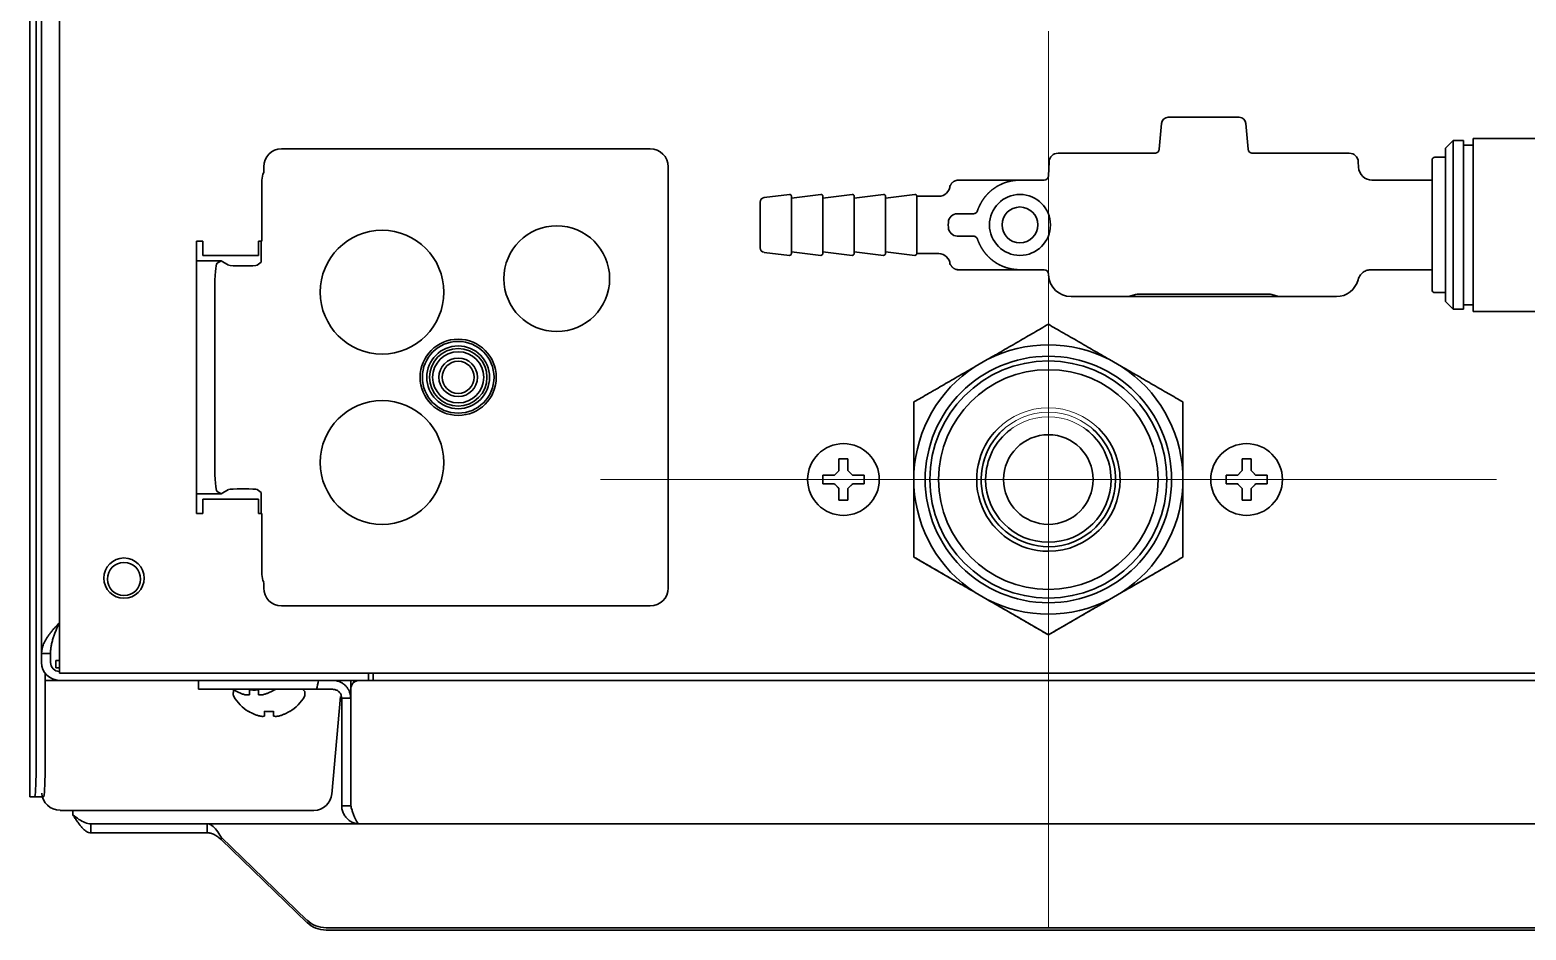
# Model space of a CAD drawing. Extents: x 5809 to 10669, y -850 to 3566.
# Drawn here: x 8371.8 to 8538.8, y 2400.7 to 2501.1 of the extents above; entities that cross this region are included whole.
import ezdxf

# ---------------------------------------------------------------- set-up
doc = ezdxf.new("R2010")
doc.units = 0
doc.header["$LTSCALE"] = 5
doc.layers.get('0').update_dxf_attribs({"linetype": 'CONTINUOUS', "lineweight": 0})
doc.layers.add('1', color=7, linetype='CONTINUOUS', true_color=0xffffff)

msp = doc.modelspace()

# ---------------------------------------------------------------- linework, layer by layer
at = {"color": 3}
for p, q in [((8485.44, 2500.93), (8485.44, 2400.93)), ((8435.44, 2450.93), (8535.44, 2450.93))]:
    msp.add_line(p, q, dxfattribs=at)
for radius in [8, 7.5, 7]:
    msp.add_circle((8485.44, 2450.93), radius)
at = {"layer": '1', "color": 7, "linetype": 'Continuous', "lineweight": 35}
for p, q in [((8373.07, 2431.53), (8373.07, 3429.53)), ((8371.77, 2937.23), (8371.77, 2415.53)), ((8372.46, 2418.53), (8372.46, 2936.23)), ((8375.07, 2542.67), (8375.07, 2431.33)), ((8497.81, 2487.78), (8498.06, 2490.64)), ((8498.81, 2491.33), (8506.74, 2491.33)), ((8507.48, 2490.64), (8507.73, 2487.78)), ((8530.62, 2488.73), (8529.77, 2487.88)), ((8530.62, 2488.73), (8530.62, 2469.93)), ((8531.77, 2488.73), (8530.62, 2488.73)), ((8531.77, 2488.73), (8531.77, 2469.93)), ((8532.87, 2488.23), (8531.77, 2488.23)), ((8532.87, 2488.98), (8532.87, 2469.68)), ((8543.27, 2488.98), (8532.87, 2488.98)), ((8399.86, 2487.83), (8441, 2487.83)), ((8486.52, 2487.33), (8487.52, 2487.33)), ((8487.52, 2487.33), (8497.42, 2487.33)), ((8508.12, 2487.33), (8518.03, 2487.33)), ((8518.03, 2487.33), (8519.03, 2487.33)), ((8528.27, 2472.08), (8528.27, 2486.58)), ((8529.77, 2486.88), (8528.57, 2486.88)), ((8529.77, 2487.88), (8529.77, 2470.78)), ((8397.86, 2485.19), (8397.86, 2485.83)), ((8443, 2438.83), (8443, 2485.83)), ((8485.52, 2486.36), (8485.46, 2484.81)), ((8520.03, 2486.36), (8520.05, 2485.77)), ((8397.67, 2484.33), (8397.67, 2477.53)), ((8482.27, 2484.33), (8475.27, 2484.33)), ((8484.96, 2484.33), (8482.27, 2484.33)), ((8528.27, 2484.33), (8521.55, 2484.33)), ((8453.27, 2476.77), (8453.27, 2481.88)), ((8456.55, 2482.73), (8453.71, 2482.38)), ((8460.05, 2482.73), (8456.77, 2482.33)), ((8456.77, 2482.53), (8456.77, 2476.13)), ((8463.55, 2482.73), (8460.27, 2482.33)), ((8460.27, 2482.53), (8460.27, 2476.13)), ((8467.05, 2482.73), (8463.77, 2482.33)), ((8463.77, 2482.53), (8463.77, 2476.13)), ((8470.55, 2482.73), (8467.27, 2482.33)), ((8467.27, 2482.53), (8467.27, 2476.13)), ((8473.21, 2482.53), (8470.77, 2482.53)), ((8470.77, 2482.53), (8470.77, 2476.13)), ((8474.28, 2479.61), (8474.29, 2479.84)), ((8474.27, 2479.33), (8474.28, 2479.61)), ((8474.28, 2479.04), (8474.27, 2479.33)), ((8474.29, 2478.84), (8474.29, 2478.84)), ((8390.37, 2477.53), (8390.37, 2447.13)), ((8391.07, 2477.53), (8390.37, 2477.53)), ((8391.07, 2475.93), (8391.07, 2477.53)), ((8397.27, 2477.53), (8397.27, 2475.93)), ((8397.67, 2477.53), (8397.27, 2477.53)), ((8397.58, 2475.18), (8397.58, 2477.53)), ((8390.37, 2475.33), (8393.13, 2475.33)), ((8397.27, 2475.93), (8391.07, 2475.93)), ((8392.66, 2475.05), (8393.13, 2475.33)), ((8393.13, 2475.33), (8393.95, 2474.83)), ((8397.12, 2474.83), (8397.58, 2475.18)), ((8453.71, 2476.27), (8456.55, 2475.93)), ((8456.77, 2476.33), (8460.05, 2475.93)), ((8460.27, 2476.33), (8463.55, 2475.93)), ((8463.77, 2476.33), (8467.05, 2475.93)), ((8467.27, 2476.33), (8470.55, 2475.93)), ((8470.77, 2476.13), (8473.21, 2476.13)), ((8395.45, 2474.76), (8395.63, 2474.76)), ((8475.27, 2474.33), (8482.27, 2474.33)), ((8482.27, 2474.33), (8484.96, 2474.33)), ((8521.46, 2474.33), (8528.27, 2474.33)), ((8392.41, 2452.6), (8392.41, 2472.05)), ((8495.62, 2471.62), (8509.93, 2471.62)), ((8528.57, 2471.78), (8529.77, 2471.78)), ((8494.2, 2471.33), (8487.97, 2471.33)), ((8495.59, 2471.33), (8494.2, 2471.33)), ((8509.96, 2471.33), (8495.59, 2471.33)), ((8511.34, 2471.33), (8509.96, 2471.33)), ((8517.58, 2471.33), (8511.34, 2471.33)), ((8529.77, 2470.78), (8530.62, 2469.93)), ((8530.62, 2469.93), (8531.77, 2469.93)), ((8531.77, 2470.43), (8532.87, 2470.43)), ((8532.87, 2469.68), (8543.27, 2469.68)), ((8477.26, 2463.52), (8478.62, 2464.31)), ((8492.26, 2464.31), (8493.62, 2463.52)), ((8460.27, 2450.93), (8460.27, 2451.43)), ((8464.87, 2451.43), (8464.87, 2450.93)), ((8470.44, 2450.14), (8470.44, 2451.71)), ((8500.44, 2451.71), (8500.44, 2450.14)), ((8505.27, 2450.93), (8505.27, 2451.43)), ((8509.87, 2451.43), (8509.87, 2450.93)), ((8393.13, 2449.33), (8393.95, 2449.82)), ((8395.45, 2449.89), (8395.63, 2449.89)), ((8397.12, 2449.82), (8397.58, 2449.47)), ((8460.27, 2450.43), (8460.27, 2450.93)), ((8464.87, 2450.93), (8464.87, 2450.43)), ((8505.27, 2450.43), (8505.27, 2450.93)), ((8509.87, 2450.93), (8509.87, 2450.43)), ((8390.37, 2449.33), (8393.13, 2449.33)), ((8391.07, 2447.13), (8391.07, 2448.73)), ((8391.07, 2448.73), (8397.27, 2448.73)), ((8392.66, 2449.61), (8393.13, 2449.33)), ((8397.27, 2448.73), (8397.27, 2447.13)), ((8397.58, 2447.13), (8397.58, 2449.47)), ((8390.37, 2447.13), (8391.07, 2447.13)), ((8397.27, 2447.13), (8397.67, 2447.13)), ((8397.67, 2447.13), (8397.67, 2440.33)), ((8470.67, 2442.13), (8475.64, 2439.27)), ((8499.47, 2441.71), (8495.25, 2439.27)), ((8397.86, 2439.46), (8397.86, 2438.82)), ((8478.62, 2437.54), (8477.26, 2438.33)), ((8493.62, 2438.33), (8492.26, 2437.54)), ((8399.86, 2436.83), (8441, 2436.83)), ((8485.44, 2433.61), (8480.25, 2436.61)), ((8485.44, 2433.61), (8490.64, 2436.61)), ((8480.82, 2436.27), (8480.82, 2436.27)), ((8485.44, 2433.61), (8485.44, 2433.61)), ((8485.44, 2433.61), (8485.44, 2433.61)), ((8373.07, 2431.53), (8374.07, 2431.53)), ((8373.07, 2430.53), (8373.07, 2431.53)), ((8374.07, 2430.53), (8374.07, 2431.53)), ((8374.67, 2430.73), (8375.07, 2430.73)), ((8374.67, 2429.93), (8374.67, 2430.73)), ((8375.07, 2429.93), (8374.67, 2429.93)), ((8375.07, 2431.33), (8375.07, 2429.33)), ((8373.46, 2418.53), (8373.46, 2429.35)), ((8375.06, 2428.53), (8373.57, 2428.53)), ((8375.07, 2429.33), (8557.07, 2429.33)), ((8407.57, 2428.53), (8375.07, 2428.53)), ((8390.57, 2428.53), (8390.57, 2427.53)), ((8407.57, 2428.53), (8407.57, 2427.53)), ((8409.57, 2428.53), (8407.57, 2428.53)), ((8407.71, 2428.52), (8408.43, 2428.52)), ((8409.57, 2429.33), (8409.57, 2428.53)), ((8557.07, 2428.53), (8409.58, 2428.53)), ((8410.07, 2429.33), (8410.07, 2428.53)), ((8392.57, 2427.53), (8390.57, 2427.53)), ((8392.57, 2427.53), (8403.76, 2427.53)), ((8394.35, 2427.53), (8394.46, 2427.46)), ((8394.47, 2427.45), (8394.47, 2427.48)), ((8394.47, 2427.13), (8394.47, 2426.93)), ((8399.07, 2427.48), (8399.07, 2427.45)), ((8399.09, 2427.46), (8399.2, 2427.53)), ((8402.47, 2426.93), (8402.47, 2427.13)), ((8406.42, 2426.72), (8405.46, 2415.85)), ((8406.57, 2426.53), (8406.57, 2414.53)), ((8406.57, 2426.53), (8407.57, 2426.53)), ((8407.57, 2427.53), (8407.57, 2414.53)), ((8396.17, 2425.05), (8396.17, 2425.08)), ((8400.77, 2425.08), (8400.77, 2425.05)), ((8371.77, 2415.53), (8371.77, 2415.53)), ((8371.77, 2415.53), (8372.3, 2415.53)), ((8373.3, 2415.53), (8372.3, 2415.53)), ((8375.14, 2414.03), (8375.6, 2414.03)), ((8375.6, 2414.03), (8380.58, 2414.03)), ((8376.57, 2414.03), (8376.57, 2413.53)), ((8380.58, 2414.03), (8403.47, 2414.03)), ((8406.57, 2414.53), (8407.57, 2414.53)), ((8391.57, 2412.53), (8378.57, 2412.53)), ((8378.57, 2411.53), (8378.57, 2412.53)), ((8391.57, 2411.53), (8378.57, 2411.53)), ((8391.57, 2412.53), (8391.57, 2411.53)), ((8408.57, 2412.53), (8391.57, 2412.53)), ((8558.97, 2412.53), (8408.57, 2412.53)), ((8393.11, 2411.04), (8393.11, 2410.78)), ((8393.11, 2411.04), (8402.69, 2401.78)), ((8393.11, 2410.78), (8402.69, 2401.52)), ((8404.82, 2400.93), (8622.42, 2400.93)), ((8404.82, 2400.68), (8622.42, 2400.68))]:
    msp.add_line(p, q, dxfattribs=at)
msp.add_polyline3d([(8492.44, 2450.93, 0), (8492.44, 2450.93, 0), (8492.44, 2450.93, 0), (8492.44, 2450.93, 0), (8492.44, 2450.93, 0), (8492.44, 2450.93, 0), (8492.44, 2450.93, 0), (8492.44, 2450.93, 0), (8492.44, 2450.93, 0), (8492.44, 2450.93, 0), (8492.44, 2450.93, 0), (8492.44, 2450.93, 0), (8492.44, 2450.93, 0), (8492.44, 2450.93, 0), (8492.44, 2450.93, 0), (8492.44, 2450.93, 0), (8492.44, 2450.93, 0), (8492.44, 2450.93, 0), (8492.44, 2450.93, 0), (8492.44, 2450.93, 0), (8492.44, 2450.93, 0), (8492.44, 2450.93, 0), (8492.44, 2450.93, 0), (8492.44, 2450.93, 0), (8492.44, 2450.93, 0), (8492.44, 2450.93, 0), (8492.44, 2450.93, 0), (8492.44, 2450.93, 0), (8492.44, 2450.93, 0), (8492.44, 2450.93, 0), (8492.44, 2450.93, 0), (8492.44, 2450.93, 0), (8492.44, 2450.93, 0), (8492.44, 2450.93, 0), (8492.44, 2450.93, 0), (8492.44, 2450.93, 0), (8492.44, 2450.93, 0), (8492.44, 2450.93, 0), (8492.44, 2450.93, 0), (8492.44, 2450.93, 0), (8492.44, 2450.93, 0), (8492.44, 2450.93, 0), (8492.44, 2450.93, 0), (8492.44, 2450.93, 0), (8492.44, 2450.93, 0), (8492.44, 2450.93, 0), (8492.44, 2450.93, 0), (8492.44, 2450.93, 0), (8492.44, 2450.93, 0), (8492.44, 2450.93, 0), (8492.44, 2450.93, 0)], dxfattribs=at)
for centre, radius in [((8482.27, 2479.33), 3.4), ((8482.27, 2479.33), 2), ((8411.07, 2471.83), 6.9), ((8411.07, 2471.83), 6.9), ((8430.57, 2473.33), 5.9), ((8430.57, 2473.33), 5.9), ((8419.57, 2462.33), 4.25), ((8419.57, 2462.33), 4), ((8419.57, 2462.33), 3.5), ((8419.57, 2462.33), 3.21), ((8419.57, 2462.33), 2.85), ((8419.57, 2462.33), 2.15), ((8419.57, 2462.33), 1.79), ((8411.07, 2452.83), 6.9), ((8411.07, 2452.83), 6.9), ((8462.57, 2450.93), 4), ((8507.57, 2450.93), 4), ((8382.27, 2439.93), 2.25), ((8382.27, 2439.83), 1.85)]:
    msp.add_circle(centre, radius, dxfattribs=at)
for centre, radius, start, end in [((8498.81, 2490.58), 0.75, 90, 175), ((8506.74, 2490.58), 0.75, 5, 90), ((8486.52, 2486.33), 1, 90, 178), ((8497.31, 2487.83), 0.5, 270, 355), ((8508.23, 2487.83), 0.5, 185, 270), ((8519.03, 2486.33), 1, 2, 90), ((8528.57, 2486.58), 0.3, 90, 180), ((8399.67, 2484.33), 2, 154.4696, 180), ((8484.96, 2484.83), 0.5, 269.344, 358), ((8521.55, 2485.83), 1.5, 182, 271.7104), ((8453.77, 2481.88), 0.5, 96.9365, 180), ((8456.57, 2482.53), 0.2, 0, 96.9365), ((8460.07, 2482.53), 0.2, 0, 96.9365), ((8463.57, 2482.53), 0.2, 0, 96.9365), ((8467.07, 2482.53), 0.2, 0, 96.9365), ((8470.57, 2482.53), 0.2, 0, 96.9365), ((8475.28, 2479.58), 1, 90, 178), ((8475.28, 2479.08), 1, 182.0003, 270), ((8453.77, 2476.77), 0.5, 180, 263.0635), ((8456.57, 2476.13), 0.2, 263.0635, 0), ((8460.07, 2476.13), 0.2, 263.0635, 0), ((8463.57, 2476.13), 0.2, 263.0635, 0), ((8467.07, 2476.13), 0.2, 263.0635, 0), ((8470.57, 2476.13), 0.2, 263.0635, 0), ((8484.96, 2473.83), 0.5, 2, 90.3625), ((8487.97, 2473.83), 2.5, 182, 270), ((8517.58, 2473.83), 2.5, 270.0213, 345.5415), ((8528.57, 2472.08), 0.3, 180, 270), ((8399.67, 2440.33), 2, 180, 205.5304), ((8375.07, 2430.53), 2, 180, 270), ((8375.07, 2430.53), 1, 180, 270), ((8373.98, 2434.62), 30.62, 346.6056, 348.522), ((8408.57, 2427.53), 1, 90, 180), ((8407.57, 2427.53), 1, 81.8904, 90), ((8394.87, 2427.13), 0.4, 133.3154, 180), ((8394.87, 2426.93), 0.4, 180, 210.3012), ((8398.67, 2429.15), 4.8, 210.3012, 238.6273), ((8396.77, 2431.23), 3.78, 262.3959, 269.9965), ((8396.77, 2431.23), 3.78, 270.0035, 277.6041), ((8398.27, 2429.15), 4.8, 301.3727, 329.6988), ((8402.07, 2427.13), 0.4, 0, 90), ((8402.07, 2426.93), 0.4, 329.6988, 0), ((8403.47, 2416.03), 2, 270, 355)]:
    msp.add_arc(centre, radius, start, end, dxfattribs=at)
at = {"layer": '1', "color": 7, "linetype": 'Continuous', "lineweight": 35, "extrusion": (6.90253e-31, 1.17146e-15, -1)}
msp.add_ellipse((8399.87, 2485.82), major_axis=(-1.61, 1.2), ratio=0.996204, start_param=5.64185, end_param=7.208996, dxfattribs=at)
at = {"layer": '1', "color": 7, "linetype": 'Continuous', "lineweight": 35, "extrusion": (-1.67633e-30, 1.17146e-15, -1)}
msp.add_ellipse((8441, 2485.82), major_axis=(-0.63, -1.9), ratio=0.998478, start_param=2.820542, end_param=4.390425, dxfattribs=at)
at = {"layer": '1', "color": 7, "linetype": 'Continuous', "lineweight": 35}
for centre, major_axis, ratio, start_param, end_param in [((8473.21, 2483.78), (-1.25, 0.04), 1, 1.602904, 3.141573), ((8392.67, 2472.05), (0, -3), 0.087489, 3.193953, 4.712389), ((8395.45, 2474.84), (1.5, 0), 0.052408, 3.228859, 4.712389), ((8395.63, 2474.84), (1.5, 0), 0.052408, 4.712389, 6.213372), ((8473.21, 2474.88), (-1.25, -0.04), 1, 3.141612, 4.681404), ((8485.44, 2450.93), (-15.02, 0), 1, 4.241052, 5.183726), ((8485.44, 2450.93), (-15.02, 0), 1, 5.28825, 6.230923), ((8485.44, 2450.93), (-15.02, 0), 1, 3.193854, 4.136528), ((8485.44, 2450.93), (8, 0), 1, 2.349028, 4.71239), ((8485.44, 2450.93), (7.5, 0), 1, 2.299057, 4.712391), ((8485.44, 2450.93), (-7, 0), 1, 5.356611, 6.283185), ((8485.44, 2450.93), (-7, 0), 1, 3.141594, 4.068168), ((8485.44, 2450.93), (7.5, 0), 1, 0, 0.842536), ((8485.44, 2450.93), (8, 0), 1, 0, 0.792565), ((8485.44, 2450.93), (-5, 0), 1, 3.141601, 6.283101), ((8392.67, 2452.6), (0, -3), 0.087489, 4.712389, 6.230825), ((8395.45, 2449.81), (1.5, 0), 0.052408, 1.570796, 3.054326), ((8395.63, 2449.81), (1.5, 0), 0.052408, 0.069813, 1.570796), ((8485.44, 2450.93), (-15.02, 0), 1, 0.052262, 0.994929), ((8485.44, 2450.93), (7, 0), 1, 3.141593, 6.283185), ((8485.44, 2450.93), (8, 0), 1, 4.71239, 6.283185), ((8485.44, 2450.93), (7.5, 0), 1, 4.712391, 6.283185), ((8485.44, 2450.93), (-15.02, 0), 1, 2.146657, 3.089331), ((8399.87, 2438.83), (-1.61, -1.2), 0.996204, 5.64185, 7.208996), ((8441, 2438.83), (-0.63, 1.9), 0.998478, 2.820542, 4.390425), ((8485.44, 2450.93), (-15.02, 0), 1, 1.099459, 2.042133), ((8372.3, 2418.53), (0, -3), 0.052336, 0, 1.570796), ((8373.3, 2418.53), (0, 3), 0.052336, 3.141593, 4.712389), ((8375.14, 2416.03), (2.05, 0), 0.974464, 3.176499, 4.712389), ((8404.82, 2403.83), (-3, 0), 0.965926, 0.785398, 1.570796), ((8404.82, 2403.57), (3, 0), 0.965926, 3.926991, 4.712389)]:
    msp.add_ellipse(centre, major_axis=major_axis, ratio=ratio, start_param=start_param, end_param=end_param, dxfattribs=at)
for major_axis in [(-13.75, 0), (13.22, 0), (-12.25, 0), (5, 0)]:
    msp.add_ellipse((8485.44, 2450.93), major_axis=major_axis, ratio=1, dxfattribs=at)
for points, degree in [([(8475.44, 2484.33), (8474.62, 2484.28), (8474.43, 2483.51)], 2), ([(8477.06, 2480.58), (8477.08, 2480.58), (8477.12, 2480.58), (8477.17, 2480.59), (8477.22, 2480.6), (8477.26, 2480.62), (8477.29, 2480.63), (8477.3, 2480.64)], 3), ([(8474.43, 2475.14), (8474.65, 2474.35), (8475.44, 2474.33)], 2), ([(8462.07, 2451.93), (8462.07, 2451.98), (8462.07, 2452.09), (8462.07, 2452.25), (8462.07, 2452.41), (8462.07, 2452.56), (8462.07, 2452.72), (8462.07, 2452.87), (8462.07, 2453.04), (8462.07, 2453.16), (8462.07, 2453.23)], 3), ([(8462.07, 2453.23), (8462.24, 2453.23), (8462.57, 2453.23), (8462.91, 2453.23), (8463.07, 2453.23)], 3), ([(8507.07, 2451.93), (8507.07, 2451.98), (8507.07, 2452.09), (8507.07, 2452.25), (8507.07, 2452.41), (8507.07, 2452.56), (8507.07, 2452.72), (8507.07, 2452.87), (8507.07, 2453.04), (8507.07, 2453.16), (8507.07, 2453.23)], 3), ([(8507.07, 2453.23), (8507.24, 2453.23), (8507.57, 2453.23), (8507.91, 2453.23), (8508.07, 2453.23)], 3), ([(8461.57, 2451.43), (8461.6, 2451.45), (8461.64, 2451.5), (8461.72, 2451.57), (8461.79, 2451.64), (8461.86, 2451.71), (8461.93, 2451.78), (8462, 2451.85), (8462.05, 2451.9), (8462.07, 2451.93)], 3), ([(8463.07, 2451.93), (8463.1, 2451.9), (8463.15, 2451.85), (8463.22, 2451.78), (8463.3, 2451.7), (8463.37, 2451.63), (8463.43, 2451.56), (8463.5, 2451.5), (8463.55, 2451.45), (8463.57, 2451.43)], 3), ([(8463.57, 2451.43), (8463.63, 2451.43), (8463.74, 2451.43), (8463.9, 2451.43), (8464.06, 2451.43), (8464.21, 2451.43), (8464.36, 2451.43), (8464.52, 2451.43), (8464.69, 2451.43), (8464.81, 2451.43), (8464.87, 2451.43)], 3), ([(8506.57, 2451.43), (8506.6, 2451.45), (8506.64, 2451.5), (8506.72, 2451.57), (8506.79, 2451.64), (8506.86, 2451.71), (8506.93, 2451.78), (8507, 2451.85), (8507.05, 2451.9), (8507.07, 2451.93)], 3), ([(8508.07, 2451.93), (8508.1, 2451.9), (8508.15, 2451.85), (8508.22, 2451.78), (8508.3, 2451.7), (8508.37, 2451.63), (8508.43, 2451.56), (8508.5, 2451.5), (8508.55, 2451.45), (8508.57, 2451.43)], 3), ([(8508.57, 2451.43), (8508.63, 2451.43), (8508.74, 2451.43), (8508.9, 2451.43), (8509.06, 2451.43), (8509.21, 2451.43), (8509.36, 2451.43), (8509.52, 2451.43), (8509.69, 2451.43), (8509.81, 2451.43), (8509.87, 2451.43)], 3), ([(8461.57, 2450.43), (8461.52, 2450.43), (8461.41, 2450.43), (8461.25, 2450.43), (8461.09, 2450.43), (8460.93, 2450.43), (8460.78, 2450.43), (8460.63, 2450.43), (8460.46, 2450.43), (8460.34, 2450.43), (8460.27, 2450.43)], 3), ([(8462.07, 2449.93), (8462.05, 2449.95), (8462, 2450), (8461.92, 2450.08), (8461.85, 2450.15), (8461.78, 2450.22), (8461.71, 2450.29), (8461.64, 2450.36), (8461.6, 2450.4), (8461.57, 2450.43)], 3), ([(8463.57, 2450.43), (8463.55, 2450.4), (8463.5, 2450.35), (8463.43, 2450.28), (8463.36, 2450.21), (8463.29, 2450.14), (8463.22, 2450.07), (8463.14, 2450), (8463.1, 2449.95), (8463.07, 2449.93)], 3), ([(8463.07, 2449.93), (8463.07, 2449.87), (8463.07, 2449.76), (8463.07, 2449.6), (8463.07, 2449.44), (8463.07, 2449.29), (8463.07, 2449.14), (8463.07, 2448.98), (8463.07, 2448.81), (8463.07, 2448.69), (8463.07, 2448.63)], 3), ([(8506.57, 2450.43), (8506.52, 2450.43), (8506.41, 2450.43), (8506.25, 2450.43), (8506.09, 2450.43), (8505.93, 2450.43), (8505.78, 2450.43), (8505.63, 2450.43), (8505.46, 2450.43), (8505.34, 2450.43), (8505.27, 2450.43)], 3), ([(8507.07, 2449.93), (8507.05, 2449.95), (8507, 2450), (8506.92, 2450.08), (8506.85, 2450.15), (8506.78, 2450.22), (8506.71, 2450.29), (8506.64, 2450.36), (8506.6, 2450.4), (8506.57, 2450.43)], 3), ([(8508.57, 2450.43), (8508.55, 2450.4), (8508.5, 2450.35), (8508.43, 2450.28), (8508.36, 2450.21), (8508.29, 2450.14), (8508.22, 2450.07), (8508.14, 2450), (8508.1, 2449.95), (8508.07, 2449.93)], 3), ([(8508.07, 2449.93), (8508.07, 2449.87), (8508.07, 2449.76), (8508.07, 2449.6), (8508.07, 2449.44), (8508.07, 2449.29), (8508.07, 2449.14), (8508.07, 2448.98), (8508.07, 2448.81), (8508.07, 2448.69), (8508.07, 2448.63)], 3), ([(8463.07, 2448.63), (8462.91, 2448.63), (8462.57, 2448.63), (8462.24, 2448.63), (8462.07, 2448.63)], 3), ([(8508.07, 2448.63), (8507.91, 2448.63), (8507.57, 2448.63), (8507.24, 2448.63), (8507.07, 2448.63)], 3), ([(8375.07, 2434.99), (8374.99, 2434.9), (8374.83, 2434.72), (8374.59, 2434.46), (8374.36, 2434.19), (8374.14, 2433.92), (8373.93, 2433.66), (8373.74, 2433.39), (8373.57, 2433.13), (8373.42, 2432.86), (8373.3, 2432.59), (8373.2, 2432.33), (8373.13, 2432.06), (8373.08, 2431.79), (8373.07, 2431.61), (8373.07, 2431.53)], 3), ([(8395.77, 2426.93), (8395.8, 2426.93), (8395.85, 2426.92), (8395.92, 2426.92), (8396, 2426.91), (8396.07, 2426.91), (8396.13, 2426.92), (8396.2, 2426.92), (8396.25, 2426.93), (8396.27, 2426.93)], 3), ([(8396.27, 2426.93), (8396.27, 2426.94), (8396.27, 2426.97), (8396.27, 2427.02), (8396.27, 2427.08), (8396.27, 2427.14), (8396.27, 2427.21), (8396.27, 2427.28), (8396.27, 2427.37), (8396.27, 2427.44), (8396.27, 2427.48)], 3), ([(8397.27, 2426.93), (8397.3, 2426.93), (8397.34, 2426.92), (8397.42, 2426.92), (8397.49, 2426.91), (8397.56, 2426.91), (8397.63, 2426.92), (8397.7, 2426.92), (8397.75, 2426.93), (8397.77, 2426.93)], 3), ([(8397.77, 2426.93), (8397.83, 2426.94), (8397.94, 2426.97), (8398.1, 2427.02), (8398.26, 2427.08), (8398.41, 2427.14), (8398.56, 2427.21), (8398.72, 2427.28), (8398.89, 2427.37), (8399.01, 2427.44), (8399.07, 2427.48)], 3), ([(8397.97, 2424.53), (8397.97, 2424.54), (8397.97, 2424.57), (8397.97, 2424.62), (8397.97, 2424.68), (8397.97, 2424.74), (8397.97, 2424.81), (8397.97, 2424.88), (8397.97, 2424.97), (8397.97, 2425.04), (8397.97, 2425.08)], 3), ([(8397.97, 2425.08), (8398.14, 2425.06), (8398.47, 2425.04), (8398.81, 2425.06), (8398.97, 2425.08)], 3), ([(8399.47, 2424.53), (8399.53, 2424.54), (8399.64, 2424.57), (8399.8, 2424.62), (8399.96, 2424.68), (8400.11, 2424.74), (8400.26, 2424.81), (8400.42, 2424.88), (8400.59, 2424.97), (8400.71, 2425.04), (8400.77, 2425.08)], 3), ([(8397.47, 2424.53), (8397.5, 2424.53), (8397.54, 2424.52), (8397.62, 2424.52), (8397.69, 2424.51), (8397.76, 2424.51), (8397.83, 2424.52), (8397.9, 2424.52), (8397.95, 2424.53), (8397.97, 2424.53)], 3), ([(8398.97, 2424.53), (8399, 2424.53), (8399.05, 2424.52), (8399.12, 2424.52), (8399.2, 2424.51), (8399.27, 2424.51), (8399.33, 2424.52), (8399.4, 2424.52), (8399.45, 2424.53), (8399.47, 2424.53)], 3), ([(8378.57, 2412.53), (8378.35, 2412.53), (8377.91, 2412.62), (8377.24, 2413), (8376.8, 2413.35), (8376.57, 2413.53)], 3), ([(8408.57, 2412.53), (8408.5, 2412.53), (8408.35, 2412.53), (8408.13, 2412.57), (8407.91, 2412.63), (8407.7, 2412.72), (8407.51, 2412.83), (8407.32, 2412.96), (8407.16, 2413.11), (8407.01, 2413.28), (8406.88, 2413.46), (8406.77, 2413.66), (8406.68, 2413.86), (8406.62, 2414.08), (8406.58, 2414.3), (8406.57, 2414.45), (8406.57, 2414.53)], 3), ([(8408.57, 2412.53), (8408.55, 2412.53), (8408.5, 2412.53), (8408.43, 2412.57), (8408.36, 2412.63), (8408.29, 2412.72), (8408.22, 2412.83), (8408.14, 2412.96), (8408.07, 2413.11), (8408, 2413.28), (8407.93, 2413.46), (8407.86, 2413.66), (8407.79, 2413.86), (8407.72, 2414.08), (8407.64, 2414.3), (8407.6, 2414.45), (8407.57, 2414.53)], 3), ([(8393.11, 2411.04), (8392.94, 2411.32), (8392.6, 2411.85), (8392.08, 2412.4), (8391.74, 2412.53), (8391.57, 2412.53)], 3)]:
    msp.add_open_spline(points, degree=degree, dxfattribs=at)
for points, knots in [([(8477.53, 2480.92), (8477.54, 2480.93), (8477.55, 2480.96), (8477.56, 2481), (8477.58, 2481.05), (8477.59, 2481.09), (8477.61, 2481.13), (8477.63, 2481.18), (8477.65, 2481.22), (8477.66, 2481.26), (8477.68, 2481.3), (8477.7, 2481.35), (8477.72, 2481.39), (8477.74, 2481.43), (8477.76, 2481.47), (8477.78, 2481.51), (8477.8, 2481.55), (8477.82, 2481.59), (8477.84, 2481.63), (8477.86, 2481.67), (8477.88, 2481.71), (8477.9, 2481.75), (8477.92, 2481.79), (8477.95, 2481.83), (8477.97, 2481.87), (8477.99, 2481.91), (8478.02, 2481.95), (8478.04, 2481.99), (8478.06, 2482.03), (8478.09, 2482.06), (8478.11, 2482.1), (8478.14, 2482.14), (8478.16, 2482.18), (8478.19, 2482.21), (8478.22, 2482.25), (8478.24, 2482.29), (8478.27, 2482.32), (8478.3, 2482.36), (8478.32, 2482.39), (8478.35, 2482.43), (8478.38, 2482.46), (8478.41, 2482.5), (8478.43, 2482.53), (8478.46, 2482.56), (8478.49, 2482.6), (8478.52, 2482.63), (8478.55, 2482.66), (8478.58, 2482.7), (8478.61, 2482.73), (8478.64, 2482.76), (8478.67, 2482.79), (8478.7, 2482.83), (8478.73, 2482.86), (8478.76, 2482.89), (8478.8, 2482.92), (8478.83, 2482.95), (8478.86, 2482.98), (8478.89, 2483.01), (8478.92, 2483.04), (8478.96, 2483.07), (8478.99, 2483.1), (8479.02, 2483.13), (8479.05, 2483.15), (8479.09, 2483.18), (8479.12, 2483.21), (8479.16, 2483.24), (8479.19, 2483.26), (8479.22, 2483.29), (8479.26, 2483.32), (8479.29, 2483.34), (8479.33, 2483.37), (8479.36, 2483.39), (8479.4, 2483.42), (8479.43, 2483.44), (8479.47, 2483.47), (8479.5, 2483.49), (8479.54, 2483.51), (8479.58, 2483.54), (8479.61, 2483.56), (8479.65, 2483.58), (8479.69, 2483.61), (8479.72, 2483.63), (8479.76, 2483.65), (8479.8, 2483.67), (8479.83, 2483.69), (8479.87, 2483.71), (8479.91, 2483.73), (8479.95, 2483.75), (8479.98, 2483.77), (8480.02, 2483.79), (8480.06, 2483.81), (8480.1, 2483.83), (8480.14, 2483.85), (8480.17, 2483.86), (8480.21, 2483.88), (8480.25, 2483.9), (8480.29, 2483.92), (8480.33, 2483.93), (8480.37, 2483.95), (8480.41, 2483.96), (8480.44, 2483.98), (8480.48, 2484), (8480.52, 2484.01), (8480.56, 2484.02), (8480.6, 2484.04), (8480.64, 2484.05), (8480.68, 2484.07), (8480.72, 2484.08), (8480.76, 2484.09), (8480.8, 2484.1), (8480.84, 2484.12), (8480.88, 2484.13), (8480.92, 2484.14), (8480.96, 2484.15), (8481, 2484.16), (8481.04, 2484.17), (8481.08, 2484.18), (8481.12, 2484.19), (8481.16, 2484.2), (8481.2, 2484.21), (8481.24, 2484.22), (8481.28, 2484.23), (8481.32, 2484.23), (8481.36, 2484.24), (8481.4, 2484.25), (8481.44, 2484.26), (8481.48, 2484.26), (8481.52, 2484.27), (8481.56, 2484.28), (8481.6, 2484.28), (8481.64, 2484.29), (8481.68, 2484.29), (8481.72, 2484.3), (8481.76, 2484.3), (8481.8, 2484.3), (8481.84, 2484.31), (8481.88, 2484.31), (8481.92, 2484.31), (8481.96, 2484.32), (8482, 2484.32), (8482.04, 2484.32), (8482.08, 2484.32), (8482.12, 2484.32), (8482.16, 2484.33), (8482.2, 2484.33), (8482.24, 2484.33), (8482.26, 2484.33), (8482.27, 2484.33)], [0, 0, 0, 0, 0.0051354, 0.0102658, 0.0153914, 0.0205121, 0.0256279, 0.0307388, 0.0358449, 0.040946, 0.0460422, 0.0511336, 0.0562201, 0.0613016, 0.0663783, 0.0714501, 0.076517, 0.0815791, 0.0866362, 0.0916884, 0.0967358, 0.1017783, 0.1068158, 0.1118485, 0.1168763, 0.1218993, 0.1269173, 0.1319304, 0.1369387, 0.1419421, 0.1469406, 0.1519341, 0.1569229, 0.1619067, 0.1668856, 0.1718597, 0.1768288, 0.1817931, 0.1867525, 0.191707, 0.1966566, 0.2016014, 0.2065412, 0.2114762, 0.2164063, 0.2213315, 0.2262518, 0.2311672, 0.2360777, 0.2409834, 0.2458842, 0.2507801, 0.2556711, 0.2605572, 0.2654384, 0.2703148, 0.2751862, 0.2800528, 0.2849145, 0.2897714, 0.2946233, 0.2994704, 0.3043125, 0.3091498, 0.3139822, 0.3188097, 0.3236324, 0.3284501, 0.333263, 0.338071, 0.3428741, 0.3476724, 0.3524657, 0.3572542, 0.3620378, 0.3668165, 0.3715903, 0.3763593, 0.3811233, 0.3858825, 0.3906368, 0.3953863, 0.4001308, 0.4048705, 0.4096053, 0.4143352, 0.4190602, 0.4237804, 0.4284956, 0.433206, 0.4379116, 0.4426122, 0.4473079, 0.4519988, 0.4566848, 0.461366, 0.4660422, 0.4707136, 0.4753801, 0.4800417, 0.4846984, 0.4893503, 0.4939973, 0.4986394, 0.5032766, 0.507909, 0.5125364, 0.517159, 0.5217768, 0.5263896, 0.5309976, 0.5356007, 0.5401989, 0.5447923, 0.5493807, 0.5539643, 0.5585431, 0.5631169, 0.5676859, 0.57225, 0.5768092, 0.5813636, 0.5859131, 0.5904577, 0.5949974, 0.5995323, 0.6040623, 0.6085874, 0.6131076, 0.617623, 0.6221335, 0.6266391, 0.6311399, 0.6356358, 0.6401268, 0.6446129, 0.6490942, 0.6535706, 0.6580421, 0.6625088, 0.6669706, 0.6714275, 0.6758796, 0.6803267, 0.684769, 0.6892065, 0.6927374, 0.6927374, 0.6927374, 0.6927374]), ([(8475.28, 2480.58), (8475.28, 2480.58), (8475.32, 2480.58), (8475.49, 2480.58), (8475.75, 2480.58), (8476.11, 2480.58), (8476.55, 2480.58), (8476.89, 2480.58), (8477.06, 2480.58)], [0, 0, 0, 0, 0.166853, 0.330789, 0.494535, 0.660664, 0.82941, 1, 1, 1, 1]), ([(8477.3, 2480.64), (8477.36, 2480.67), (8477.4, 2480.71), (8477.48, 2480.8), (8477.51, 2480.86), (8477.53, 2480.92)], [0, 0, 0, 0, 0.5, 0.5, 1, 1, 1, 1]), ([(8477.06, 2478.08), (8476.89, 2478.08), (8476.55, 2478.08), (8476.11, 2478.08), (8475.75, 2478.08), (8475.49, 2478.08), (8475.32, 2478.08), (8475.28, 2478.08), (8475.28, 2478.08)], [0, 0, 0, 0, 0.170153, 0.338815, 0.505661, 0.664621, 0.826311, 1, 1, 1, 1]), ([(8477.3, 2478.01), (8477.3, 2478.02), (8477.29, 2478.02), (8477.29, 2478.02), (8477.28, 2478.03), (8477.27, 2478.03), (8477.26, 2478.03), (8477.25, 2478.04), (8477.24, 2478.04), (8477.23, 2478.04), (8477.23, 2478.05), (8477.22, 2478.05), (8477.21, 2478.05), (8477.2, 2478.06), (8477.19, 2478.06), (8477.18, 2478.06), (8477.18, 2478.06), (8477.17, 2478.06), (8477.16, 2478.07), (8477.15, 2478.07), (8477.14, 2478.07), (8477.13, 2478.07), (8477.12, 2478.07), (8477.12, 2478.07), (8477.11, 2478.07), (8477.1, 2478.07), (8477.09, 2478.08), (8477.08, 2478.08), (8477.07, 2478.08), (8477.07, 2478.08), (8477.06, 2478.08), (8477.06, 2478.08)], [0, 0, 0, 0, 0.033325, 0.06648, 0.099493, 0.132392, 0.165206, 0.197965, 0.230696, 0.26343, 0.296195, 0.32902, 0.361934, 0.394967, 0.428145, 0.461498, 0.495053, 0.528836, 0.562875, 0.597195, 0.631821, 0.666778, 0.702091, 0.737781, 0.773873, 0.810387, 0.847344, 0.884764, 0.922668, 0.961074, 1, 1, 1, 1]), ([(8477.53, 2477.74), (8477.51, 2477.79), (8477.48, 2477.85), (8477.4, 2477.94), (8477.36, 2477.98), (8477.3, 2478.01)], [0, 0, 0, 0, 0.5, 0.5, 1, 1, 1, 1]), ([(8477.53, 2477.74), (8477.54, 2477.72), (8477.55, 2477.69), (8477.56, 2477.65), (8477.58, 2477.6), (8477.59, 2477.56), (8477.61, 2477.52), (8477.63, 2477.48), (8477.65, 2477.43), (8477.66, 2477.39), (8477.68, 2477.35), (8477.7, 2477.31), (8477.72, 2477.26), (8477.74, 2477.22), (8477.76, 2477.18), (8477.78, 2477.14), (8477.8, 2477.1), (8477.82, 2477.06), (8477.84, 2477.02), (8477.86, 2476.98), (8477.88, 2476.94), (8477.9, 2476.9), (8477.92, 2476.86), (8477.95, 2476.82), (8477.97, 2476.78), (8477.99, 2476.74), (8478.02, 2476.7), (8478.04, 2476.67), (8478.06, 2476.63), (8478.09, 2476.59), (8478.11, 2476.55), (8478.14, 2476.51), (8478.16, 2476.48), (8478.19, 2476.44), (8478.22, 2476.4), (8478.24, 2476.37), (8478.27, 2476.33), (8478.3, 2476.3), (8478.32, 2476.26), (8478.35, 2476.23), (8478.38, 2476.19), (8478.41, 2476.16), (8478.43, 2476.12), (8478.46, 2476.09), (8478.49, 2476.05), (8478.52, 2476.02), (8478.55, 2475.99), (8478.58, 2475.96), (8478.61, 2475.92), (8478.64, 2475.89), (8478.67, 2475.86), (8478.7, 2475.83), (8478.73, 2475.8), (8478.76, 2475.76), (8478.8, 2475.73), (8478.83, 2475.7), (8478.86, 2475.67), (8478.89, 2475.64), (8478.92, 2475.61), (8478.96, 2475.59), (8478.99, 2475.56), (8479.02, 2475.53), (8479.05, 2475.5), (8479.09, 2475.47), (8479.12, 2475.44), (8479.16, 2475.42), (8479.19, 2475.39), (8479.22, 2475.36), (8479.26, 2475.34), (8479.29, 2475.31), (8479.33, 2475.29), (8479.36, 2475.26), (8479.4, 2475.24), (8479.43, 2475.21), (8479.47, 2475.19), (8479.5, 2475.16), (8479.54, 2475.14), (8479.58, 2475.12), (8479.61, 2475.09), (8479.65, 2475.07), (8479.69, 2475.05), (8479.72, 2475.03), (8479.76, 2475), (8479.8, 2474.98), (8479.83, 2474.96), (8479.87, 2474.94), (8479.91, 2474.92), (8479.95, 2474.9), (8479.98, 2474.88), (8480.02, 2474.86), (8480.06, 2474.84), (8480.1, 2474.82), (8480.14, 2474.81), (8480.17, 2474.79), (8480.21, 2474.77), (8480.25, 2474.75), (8480.29, 2474.74), (8480.33, 2474.72), (8480.37, 2474.7), (8480.41, 2474.69), (8480.44, 2474.67), (8480.48, 2474.66), (8480.52, 2474.64), (8480.56, 2474.63), (8480.6, 2474.61), (8480.64, 2474.6), (8480.68, 2474.59), (8480.72, 2474.57), (8480.76, 2474.56), (8480.8, 2474.55), (8480.84, 2474.54), (8480.88, 2474.53), (8480.92, 2474.51), (8480.96, 2474.5), (8481, 2474.49), (8481.04, 2474.48), (8481.08, 2474.47), (8481.12, 2474.46), (8481.16, 2474.45), (8481.2, 2474.44), (8481.24, 2474.43), (8481.28, 2474.43), (8481.32, 2474.42), (8481.36, 2474.41), (8481.4, 2474.4), (8481.44, 2474.4), (8481.48, 2474.39), (8481.52, 2474.38), (8481.56, 2474.38), (8481.6, 2474.37), (8481.64, 2474.37), (8481.68, 2474.36), (8481.72, 2474.36), (8481.76, 2474.35), (8481.8, 2474.35), (8481.84, 2474.35), (8481.88, 2474.34), (8481.92, 2474.34), (8481.96, 2474.34), (8482, 2474.33), (8482.04, 2474.33), (8482.08, 2474.33), (8482.12, 2474.33), (8482.16, 2474.33), (8482.2, 2474.33), (8482.24, 2474.33), (8482.26, 2474.33), (8482.27, 2474.33)], [0, 0, 0, 0, 0.0051354, 0.0102658, 0.0153914, 0.0205121, 0.0256279, 0.0307388, 0.0358449, 0.040946, 0.0460422, 0.0511336, 0.0562201, 0.0613016, 0.0663783, 0.0714501, 0.076517, 0.0815791, 0.0866362, 0.0916884, 0.0967358, 0.1017783, 0.1068158, 0.1118485, 0.1168763, 0.1218993, 0.1269173, 0.1319304, 0.1369387, 0.1419421, 0.1469406, 0.1519341, 0.1569229, 0.1619067, 0.1668856, 0.1718597, 0.1768288, 0.1817931, 0.1867525, 0.191707, 0.1966566, 0.2016014, 0.2065412, 0.2114762, 0.2164063, 0.2213315, 0.2262518, 0.2311672, 0.2360777, 0.2409834, 0.2458842, 0.2507801, 0.2556711, 0.2605572, 0.2654384, 0.2703148, 0.2751862, 0.2800528, 0.2849145, 0.2897714, 0.2946233, 0.2994704, 0.3043125, 0.3091498, 0.3139822, 0.3188097, 0.3236324, 0.3284501, 0.333263, 0.338071, 0.3428741, 0.3476724, 0.3524657, 0.3572542, 0.3620378, 0.3668165, 0.3715903, 0.3763593, 0.3811233, 0.3858825, 0.3906368, 0.3953863, 0.4001308, 0.4048705, 0.4096053, 0.4143352, 0.4190602, 0.4237804, 0.4284956, 0.433206, 0.4379116, 0.4426122, 0.4473079, 0.4519988, 0.4566848, 0.461366, 0.4660422, 0.4707136, 0.4753801, 0.4800417, 0.4846984, 0.4893503, 0.4939973, 0.4986394, 0.5032766, 0.507909, 0.5125364, 0.517159, 0.5217768, 0.5263896, 0.5309976, 0.5356007, 0.5401989, 0.5447923, 0.5493807, 0.5539643, 0.5585431, 0.5631169, 0.5676859, 0.57225, 0.5768092, 0.5813636, 0.5859131, 0.5904577, 0.5949974, 0.5995323, 0.6040623, 0.6085874, 0.6131076, 0.617623, 0.6221335, 0.6266391, 0.6311399, 0.6356358, 0.6401268, 0.6446129, 0.6490942, 0.6535706, 0.6580421, 0.6625088, 0.6669706, 0.6714275, 0.6758796, 0.6803267, 0.684769, 0.6892065, 0.6927374, 0.6927374, 0.6927374, 0.6927374]), ([(8520, 2473.2), (8520, 2473.2), (8520, 2473.21), (8520, 2473.22), (8520.01, 2473.24), (8520.03, 2473.3), (8520.08, 2473.44), (8520.23, 2473.73), (8520.55, 2474.06), (8521, 2474.29), (8521.31, 2474.32), (8521.46, 2474.33)], [0, 0, 0, 0, 0.014549, 0.04498, 0.064172, 0.085459, 0.140153, 0.279462, 0.557011, 0.788323, 1, 1, 1, 1]), ([(8494.21, 2471.33), (8494.21, 2471.33), (8494.3, 2471.32), (8494.45, 2471.35), (8494.73, 2471.43), (8495.07, 2471.54), (8495.44, 2471.62), (8495.59, 2471.61), (8495.62, 2471.61)], [0, 0, 0, 0, 0.01677, 0.159489, 0.353717, 0.740798, 0.95113, 1, 1, 1, 1]), ([(8509.93, 2471.61), (8509.94, 2471.62), (8510.04, 2471.62), (8510.25, 2471.59), (8510.61, 2471.5), (8510.94, 2471.39), (8511.2, 2471.32), (8511.34, 2471.33), (8511.36, 2471.33)], [0, 0, 0, 0, 0.025697, 0.168939, 0.354844, 0.731666, 0.959919, 1, 1, 1, 1]), ([(8485.44, 2468.25), (8484.91, 2467.94), (8483.83, 2467.31), (8482.71, 2466.67), (8481.58, 2466.01), (8481, 2465.68), (8480.27, 2465.26), (8480.12, 2465.17), (8479.9, 2465.04), (8479.82, 2465), (8479.67, 2464.91), (8479.3, 2464.7), (8478.92, 2464.48), (8478.62, 2464.31)], [0, 0, 0, 0, 0.25, 0.5, 0.5, 0.75, 0.75, 0.8125, 0.8125, 0.84375, 0.84375, 0.875, 1, 1, 1, 1]), ([(8492.26, 2464.31), (8491.66, 2464.66), (8491.07, 2465), (8489.91, 2465.67), (8489.33, 2466), (8488.48, 2466.5), (8488.2, 2466.66), (8487.77, 2466.9), (8487.63, 2466.98), (8487.43, 2467.1), (8487.36, 2467.14), (8487.22, 2467.22), (8486.87, 2467.42), (8486.25, 2467.78), (8485.71, 2468.09), (8485.44, 2468.25)], [0, 0, 0, 0, 0.25, 0.25, 0.5, 0.5, 0.625, 0.625, 0.6875, 0.6875, 0.71875, 0.71875, 0.75, 0.875, 1, 1, 1, 1]), ([(8477.26, 2463.52), (8476.66, 2463.18), (8476.07, 2462.84), (8474.91, 2462.16), (8474.33, 2461.83), (8473.48, 2461.34), (8473.2, 2461.18), (8472.77, 2460.93), (8472.63, 2460.85), (8472.43, 2460.73), (8472.36, 2460.69), (8472.22, 2460.61), (8471.87, 2460.41), (8471.25, 2460.05), (8470.71, 2459.74), (8470.44, 2459.59)], [0, 0, 0, 0, 0.25, 0.25, 0.5, 0.5, 0.625, 0.625, 0.6875, 0.6875, 0.71875, 0.71875, 0.75, 0.875, 1, 1, 1, 1]), ([(8500.44, 2459.59), (8499.91, 2459.9), (8498.83, 2460.52), (8497.71, 2461.16), (8496.58, 2461.82), (8496, 2462.15), (8495.27, 2462.58), (8495.12, 2462.66), (8494.9, 2462.79), (8494.82, 2462.83), (8494.67, 2462.92), (8494.3, 2463.13), (8493.92, 2463.35), (8493.62, 2463.52)], [0, 0, 0, 0, 0.25, 0.5, 0.5, 0.75, 0.75, 0.8125, 0.8125, 0.84375, 0.84375, 0.875, 1, 1, 1, 1]), ([(8470.44, 2459.59), (8470.44, 2458.97), (8470.44, 2457.72), (8470.44, 2456.43), (8470.44, 2455.12), (8470.44, 2454.46), (8470.44, 2453.61), (8470.44, 2453.44), (8470.44, 2453.18), (8470.44, 2453.09), (8470.44, 2452.92), (8470.44, 2452.49), (8470.44, 2452.06), (8470.44, 2451.71)], [0, 0, 0, 0, 0.25, 0.5, 0.5, 0.75, 0.75, 0.8125, 0.8125, 0.84375, 0.84375, 0.875, 1, 1, 1, 1]), ([(8500.44, 2451.71), (8500.44, 2452.4), (8500.44, 2453.09), (8500.44, 2454.43), (8500.44, 2455.1), (8500.44, 2456.08), (8500.44, 2456.41), (8500.44, 2456.9), (8500.44, 2457.06), (8500.44, 2457.3), (8500.44, 2457.38), (8500.44, 2457.54), (8500.44, 2457.94), (8500.44, 2458.65), (8500.44, 2459.28), (8500.44, 2459.59)], [0, 0, 0, 0, 0.25, 0.25, 0.5, 0.5, 0.625, 0.625, 0.6875, 0.6875, 0.71875, 0.71875, 0.75, 0.875, 1, 1, 1, 1]), ([(8463.07, 2453.23), (8463.07, 2453.02), (8463.07, 2452.81), (8463.07, 2452.49), (8463.07, 2452.38), (8463.07, 2452.15), (8463.07, 2452.04), (8463.07, 2451.93)], [0, 0, 0, 0, 0.5, 0.5, 0.75, 0.75, 1, 1, 1, 1]), ([(8508.07, 2453.23), (8508.07, 2453.02), (8508.07, 2452.81), (8508.07, 2452.49), (8508.07, 2452.38), (8508.07, 2452.15), (8508.07, 2452.04), (8508.07, 2451.93)], [0, 0, 0, 0, 0.5, 0.5, 0.75, 0.75, 1, 1, 1, 1]), ([(8460.27, 2451.43), (8460.48, 2451.43), (8460.69, 2451.43), (8461.01, 2451.43), (8461.12, 2451.43), (8461.34, 2451.43), (8461.46, 2451.43), (8461.57, 2451.43)], [0, 0, 0, 0, 0.5, 0.5, 0.75, 0.75, 1, 1, 1, 1]), ([(8505.27, 2451.43), (8505.48, 2451.43), (8505.69, 2451.43), (8506.01, 2451.43), (8506.12, 2451.43), (8506.34, 2451.43), (8506.46, 2451.43), (8506.57, 2451.43)], [0, 0, 0, 0, 0.5, 0.5, 0.75, 0.75, 1, 1, 1, 1]), ([(8462.07, 2448.63), (8462.07, 2448.83), (8462.07, 2449.04), (8462.07, 2449.36), (8462.07, 2449.47), (8462.07, 2449.7), (8462.07, 2449.81), (8462.07, 2449.93)], [0, 0, 0, 0, 0.5, 0.5, 0.75, 0.75, 1, 1, 1, 1]), ([(8464.87, 2450.43), (8464.67, 2450.43), (8464.46, 2450.43), (8464.14, 2450.43), (8464.03, 2450.43), (8463.8, 2450.43), (8463.69, 2450.43), (8463.57, 2450.43)], [0, 0, 0, 0, 0.5, 0.5, 0.75, 0.75, 1, 1, 1, 1]), ([(8470.44, 2450.14), (8470.44, 2449.45), (8470.44, 2448.77), (8470.44, 2447.42), (8470.44, 2446.75), (8470.44, 2445.77), (8470.44, 2445.44), (8470.44, 2444.96), (8470.44, 2444.8), (8470.44, 2444.55), (8470.44, 2444.47), (8470.44, 2444.31), (8470.44, 2443.91), (8470.44, 2443.2), (8470.44, 2442.58), (8470.44, 2442.27)], [0, 0, 0, 0, 0.25, 0.25, 0.5, 0.5, 0.625, 0.625, 0.6875, 0.6875, 0.71875, 0.71875, 0.75, 0.875, 1, 1, 1, 1]), ([(8500.44, 2442.27), (8500.44, 2442.88), (8500.44, 2444.13), (8500.44, 2445.42), (8500.44, 2446.73), (8500.44, 2447.4), (8500.44, 2448.25), (8500.44, 2448.42), (8500.44, 2448.67), (8500.44, 2448.76), (8500.44, 2448.93), (8500.44, 2449.36), (8500.44, 2449.79), (8500.44, 2450.14)], [0, 0, 0, 0, 0.25, 0.5, 0.5, 0.75, 0.75, 0.8125, 0.8125, 0.84375, 0.84375, 0.875, 1, 1, 1, 1]), ([(8507.07, 2448.63), (8507.07, 2448.83), (8507.07, 2449.04), (8507.07, 2449.36), (8507.07, 2449.47), (8507.07, 2449.7), (8507.07, 2449.81), (8507.07, 2449.93)], [0, 0, 0, 0, 0.5, 0.5, 0.75, 0.75, 1, 1, 1, 1]), ([(8509.87, 2450.43), (8509.67, 2450.43), (8509.46, 2450.43), (8509.14, 2450.43), (8509.03, 2450.43), (8508.8, 2450.43), (8508.69, 2450.43), (8508.57, 2450.43)], [0, 0, 0, 0, 0.5, 0.5, 0.75, 0.75, 1, 1, 1, 1]), ([(8470.44, 2442.27), (8470.98, 2441.96), (8472.06, 2441.33), (8473.18, 2440.69), (8474.31, 2440.03), (8474.89, 2439.7), (8475.62, 2439.28), (8475.77, 2439.19), (8475.99, 2439.06), (8476.07, 2439.02), (8476.22, 2438.93), (8476.59, 2438.72), (8476.96, 2438.5), (8477.26, 2438.33)], [0, 0, 0, 0, 0.25, 0.5, 0.5, 0.75, 0.75, 0.8125, 0.8125, 0.84375, 0.84375, 0.875, 1, 1, 1, 1]), ([(8470.67, 2442.14), (8471.13, 2441.87), (8472.14, 2441.29), (8473.18, 2440.69), (8474.31, 2440.03), (8474.89, 2439.7), (8475.62, 2439.28), (8475.77, 2439.19), (8475.99, 2439.06), (8476.07, 2439.02), (8476.22, 2438.93), (8476.59, 2438.72), (8476.96, 2438.5), (8477.26, 2438.33)], [0, 0, 0, 0, 0.223125, 0.482083, 0.482083, 0.741042, 0.741042, 0.805781, 0.805781, 0.838151, 0.838151, 0.870521, 1, 1, 1, 1]), ([(8493.62, 2438.33), (8494.22, 2438.68), (8494.82, 2439.02), (8495.98, 2439.69), (8496.56, 2440.02), (8497.41, 2440.51), (8497.69, 2440.68), (8498.11, 2440.92), (8498.25, 2441), (8498.46, 2441.12), (8498.53, 2441.16), (8498.67, 2441.24), (8499.02, 2441.44), (8499.64, 2441.8), (8500.18, 2442.11), (8500.44, 2442.27)], [0, 0, 0, 0, 0.25, 0.25, 0.5, 0.5, 0.625, 0.625, 0.6875, 0.6875, 0.71875, 0.71875, 0.75, 0.875, 1, 1, 1, 1]), ([(8493.62, 2438.33), (8494.22, 2438.68), (8494.82, 2439.02), (8495.98, 2439.69), (8496.56, 2440.02), (8497.41, 2440.51), (8497.69, 2440.68), (8498.11, 2440.92), (8498.25, 2441), (8498.46, 2441.12), (8498.53, 2441.16), (8498.67, 2441.24), (8499.02, 2441.44), (8499.38, 2441.65), (8499.66, 2441.81), (8499.67, 2441.82)], [0, 0, 0, 0, 0.283698, 0.283698, 0.567396, 0.567396, 0.709244, 0.709244, 0.780169, 0.780169, 0.815631, 0.815631, 0.851093, 0.992942, 1, 1, 1, 1]), ([(8478.62, 2437.54), (8479.22, 2437.2), (8479.82, 2436.86), (8480.98, 2436.18), (8481.56, 2435.85), (8482.41, 2435.36), (8482.69, 2435.19), (8483.11, 2434.95), (8483.25, 2434.87), (8483.46, 2434.75), (8483.53, 2434.71), (8483.67, 2434.63), (8484.02, 2434.43), (8484.64, 2434.07), (8485.18, 2433.76), (8485.44, 2433.61)], [0, 0, 0, 0, 0.25, 0.25, 0.5, 0.5, 0.625, 0.625, 0.6875, 0.6875, 0.71875, 0.71875, 0.75, 0.875, 1, 1, 1, 1]), ([(8478.62, 2437.54), (8479.22, 2437.2), (8479.82, 2436.86), (8480.98, 2436.18), (8481.56, 2435.85), (8482.41, 2435.36), (8482.69, 2435.19), (8483.11, 2434.95), (8483.25, 2434.87), (8483.46, 2434.75), (8483.53, 2434.71), (8483.67, 2434.63), (8484.02, 2434.43), (8484.64, 2434.07), (8485.18, 2433.76), (8485.44, 2433.61)], [0, 0, 0, 0, 0.25, 0.25, 0.5, 0.5, 0.625, 0.625, 0.6875, 0.6875, 0.71875, 0.71875, 0.75, 0.875, 1, 1, 1, 1]), ([(8485.44, 2433.61), (8485.98, 2433.91), (8487.06, 2434.54), (8488.18, 2435.18), (8489.31, 2435.84), (8489.89, 2436.17), (8490.62, 2436.6), (8490.77, 2436.68), (8490.99, 2436.81), (8491.07, 2436.85), (8491.22, 2436.94), (8491.59, 2437.15), (8491.96, 2437.37), (8492.26, 2437.54)], [0, 0, 0, 0, 0.25, 0.5, 0.5, 0.75, 0.75, 0.8125, 0.8125, 0.84375, 0.84375, 0.875, 1, 1, 1, 1]), ([(8485.44, 2433.61), (8485.98, 2433.92), (8487.06, 2434.54), (8488.18, 2435.18), (8489.31, 2435.84), (8489.89, 2436.17), (8490.62, 2436.6), (8490.77, 2436.68), (8490.99, 2436.81), (8491.07, 2436.85), (8491.22, 2436.94), (8491.59, 2437.15), (8491.96, 2437.37), (8492.26, 2437.54)], [0, 0, 0, 0, 0.25, 0.5, 0.5, 0.75, 0.75, 0.8125, 0.8125, 0.84375, 0.84375, 0.875, 1, 1, 1, 1]), ([(8375.07, 2434.99), (8375.01, 2434.85), (8374.94, 2434.7), (8374.81, 2434.41), (8374.75, 2434.27), (8374.63, 2433.98), (8374.57, 2433.84), (8374.46, 2433.55), (8374.41, 2433.4), (8374.32, 2433.11), (8374.28, 2432.97), (8374.21, 2432.68), (8374.17, 2432.54), (8374.12, 2432.25), (8374.1, 2432.1), (8374.08, 2431.81), (8374.07, 2431.67), (8374.07, 2431.53)], [0, 0, 0, 0, 0.125, 0.125, 0.25, 0.25, 0.375, 0.375, 0.5, 0.5, 0.625, 0.625, 0.75, 0.75, 0.875, 0.875, 1, 1, 1, 1]), ([(8405.95, 2428.49), (8406.06, 2428.47), (8406.17, 2428.44), (8406.39, 2428.36), (8406.49, 2428.31), (8406.69, 2428.19), (8406.79, 2428.12), (8406.96, 2427.97), (8407.04, 2427.89), (8407.19, 2427.71), (8407.25, 2427.62), (8407.37, 2427.42), (8407.42, 2427.31), (8407.49, 2427.09), (8407.52, 2426.98), (8407.56, 2426.76), (8407.57, 2426.64), (8407.57, 2426.53)], [0, 0, 0, 0, 0.125, 0.125, 0.25, 0.25, 0.375, 0.375, 0.5, 0.5, 0.625, 0.625, 0.75, 0.75, 0.875, 0.875, 1, 1, 1, 1]), ([(8408.09, 2428.38), (8408.08, 2428.39), (8408.06, 2428.4), (8408, 2428.43), (8407.95, 2428.46), (8407.86, 2428.48), (8407.83, 2428.49), (8407.77, 2428.51), (8407.74, 2428.51), (8407.71, 2428.52)], [0, 0, 0, 0, 0.099447, 0.099447, 0.549724, 0.549724, 0.774862, 0.774862, 1, 1, 1, 1]), ([(8394.47, 2427.48), (8394.68, 2427.36), (8394.89, 2427.25), (8395.21, 2427.11), (8395.32, 2427.07), (8395.54, 2426.99), (8395.66, 2426.96), (8395.77, 2426.93)], [0, 0, 0, 0, 0.5, 0.5, 0.75, 0.75, 1, 1, 1, 1]), ([(8397.27, 2427.48), (8397.27, 2427.36), (8397.27, 2427.25), (8397.27, 2427.11), (8397.27, 2427.07), (8397.27, 2426.99), (8397.27, 2426.96), (8397.27, 2426.93)], [0, 0, 0, 0, 0.5, 0.5, 0.75, 0.75, 1, 1, 1, 1]), ([(8405.57, 2427.53), (8405.53, 2427.53), (8405.48, 2427.53), (8405.37, 2427.53), (8405.31, 2427.53), (8405.21, 2427.53), (8405.18, 2427.53), (8405.11, 2427.53), (8405.08, 2427.53), (8404.97, 2427.53), (8404.89, 2427.53), (8404.77, 2427.53), (8404.73, 2427.53), (8404.67, 2427.53), (8404.65, 2427.53), (8404.61, 2427.53), (8404.59, 2427.53), (8404.48, 2427.53), (8404.39, 2427.53), (8404.22, 2427.53), (8404.13, 2427.53), (8403.99, 2427.53), (8403.95, 2427.53), (8403.85, 2427.53), (8403.81, 2427.53), (8403.76, 2427.53)], [0, 0, 0, 0, 0.125, 0.125, 0.25, 0.25, 0.3125, 0.3125, 0.375, 0.375, 0.5, 0.5, 0.5625, 0.5625, 0.59375, 0.59375, 0.625, 0.625, 0.75, 0.75, 0.875, 0.875, 0.9375, 0.9375, 1, 1, 1, 1]), ([(8405.79, 2427.5), (8405.78, 2427.5), (8405.76, 2427.51), (8405.73, 2427.51), (8405.7, 2427.52), (8405.68, 2427.52), (8405.63, 2427.52), (8405.6, 2427.53), (8405.57, 2427.53)], [0, 0, 0, 0, 0.25, 0.5, 0.5, 0.75, 0.75, 1, 1, 1, 1]), ([(8405.79, 2427.5), (8405.82, 2427.5), (8405.95, 2427.46), (8406.17, 2427.35), (8406.4, 2427.12), (8406.54, 2426.84), (8406.57, 2426.63), (8406.57, 2426.53)], [0, 0, 0, 0, 0.069713, 0.302284, 0.534856, 0.767428, 1, 1, 1, 1]), ([(8396.17, 2425.08), (8396.38, 2424.96), (8396.59, 2424.85), (8396.91, 2424.71), (8397.02, 2424.67), (8397.24, 2424.59), (8397.36, 2424.56), (8397.47, 2424.53)], [0, 0, 0, 0, 0.5, 0.5, 0.75, 0.75, 1, 1, 1, 1]), ([(8398.97, 2425.08), (8398.97, 2424.96), (8398.97, 2424.85), (8398.97, 2424.71), (8398.97, 2424.67), (8398.97, 2424.59), (8398.97, 2424.56), (8398.97, 2424.53)], [0, 0, 0, 0, 0.5, 0.5, 0.75, 0.75, 1, 1, 1, 1]), ([(8378.57, 2411.53), (8378.49, 2411.53), (8378.41, 2411.54), (8378.24, 2411.59), (8378.16, 2411.63), (8377.99, 2411.73), (8377.91, 2411.79), (8377.74, 2411.94), (8377.66, 2412.02), (8377.49, 2412.2), (8377.41, 2412.31), (8377.24, 2412.52), (8377.16, 2412.64), (8376.99, 2412.88), (8376.91, 2413.01), (8376.74, 2413.26), (8376.66, 2413.4), (8376.57, 2413.53)], [0, 0, 0, 0, 0.125, 0.125, 0.25, 0.25, 0.375, 0.375, 0.5, 0.5, 0.625, 0.625, 0.75, 0.75, 0.875, 0.875, 1, 1, 1, 1]), ([(8393.11, 2410.78), (8393.04, 2410.84), (8392.98, 2410.89), (8392.85, 2410.99), (8392.79, 2411.04), (8392.66, 2411.13), (8392.6, 2411.17), (8392.47, 2411.25), (8392.4, 2411.29), (8392.28, 2411.35), (8392.21, 2411.38), (8392.08, 2411.43), (8392.02, 2411.46), (8391.89, 2411.49), (8391.83, 2411.5), (8391.7, 2411.52), (8391.64, 2411.53), (8391.57, 2411.53)], [0, 0, 0, 0, 0.125, 0.125, 0.25, 0.25, 0.375, 0.375, 0.5, 0.5, 0.625, 0.625, 0.75, 0.75, 0.875, 0.875, 1, 1, 1, 1])]:
    msp.add_open_spline(points, degree=3, knots=knots, dxfattribs=at)

doc.saveas('drawing.dxf')
